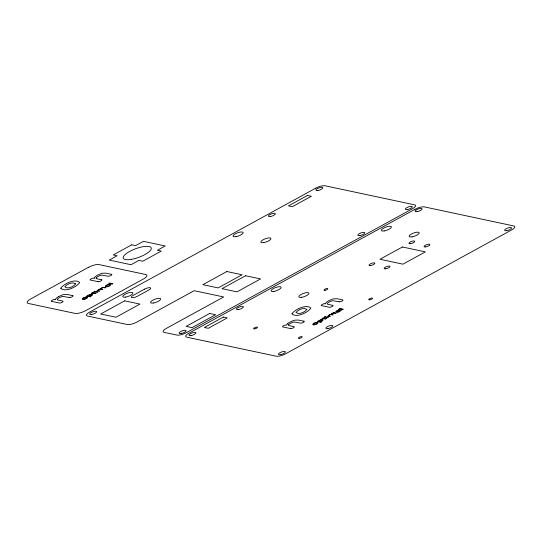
<?xml version="1.0" encoding="UTF-8"?>
<svg xmlns="http://www.w3.org/2000/svg" width="542" height="542" viewBox="0 0 542 542"><rect width="100%" height="100%" fill="white"/><g stroke="black" fill="none" stroke-linecap="round" stroke-linejoin="round"><path stroke-width="0.81" d="M93.99 291.528L94.83 291.217M96.313 292.971L95.128 293.534A1.572 0.481 -20.2 0 1 94.511 293.527L92.641 293.147L91.754 293.588M326.724 318.425L325.559 318.96M94.836 291.352L94.179 291.616M325.275 316.772L324.611 317.043M87.011 295.986L87.364 295.851M108.075 284.448L108.427 284.313M317.436 321.413L317.795 321.277M338.499 309.882L338.858 309.746M91.686 293.439L92.336 293.08L91.734 292.951M94.037 292.382L93.156 292.863L95.778 293.087M322.111 318.865L322.768 318.506L322.158 318.378M324.455 317.815L323.588 318.289L326.209 318.52M324.136 317.754L322.673 318.1M58.644 296.562L62.357 294.929A4.187 1.287 -20.2 0 1 63.821 294.57L67.018 294.448L72.709 295.607M322.185 319.014L323.073 318.574L324.915 318.967A1.572 0.481 -20.2 0 0 325.498 318.987M93.983 292.233L92.248 292.666M339.184 301.779L332.998 300.702A3.726 1.145 -20.2 0 0 332.246 300.803A2.405 0.738 -20.2 0 0 331.433 301.02L329.59 301.826A6.856 2.107 -20.2 0 0 328.987 302.158L328.052 302.782A3.841 1.179 -20.2 0 0 327.422 303.418A4.18 1.287 -20.2 0 0 327.761 304.292L332.666 305.349M325.098 303.737L325.41 303.805A8.835 2.717 -20.2 0 1 326.318 302.45A6.707 2.06 -20.2 0 1 328.581 300.837L332.293 299.204A4.187 1.287 -20.2 0 1 333.757 298.845L336.955 298.723L342.646 299.882A2.209 0.677 -20.2 0 1 342.056 301.074A2.209 0.677 -20.2 0 1 339.156 301.799M339.638 308.425L343.35 309.218M339.123 308.71L342.835 309.502M338.98 309.746L341.433 310.268M338.465 310.024C332.625 312.253 337.923 313.425 340.918 310.552M336.264 313.1L334.719 312.768A2.642 0.813 -20.2 0 0 333.574 312.781M334.224 313.059L335.749 313.384M331.718 314.428L333.242 314.753M331.182 314.712L332.727 315.038M328.757 316.04L330.302 316.372M327.341 316.135L329.787 316.65M325.261 316.65L324.543 317.036M325.932 316.853L328.445 317.388M325.417 317.131L327.93 317.666M111.469 274.293L105.778 273.141L102.58 273.256A4.187 1.287 -20.2 0 0 101.117 273.615L97.404 275.248A6.707 2.06 -20.2 0 0 95.121 276.86A8.835 2.717 -20.2 0 0 94.213 278.222M317.917 321.277L320.762 319.78L323.093 319.712L322.49 320.789L320.031 321.731L321.474 322.036M317.402 321.562L320.959 322.321M303.886 321.196L298.195 320.037L294.997 320.159A4.187 1.287 -20.2 0 0 293.534 320.518L289.821 322.151A6.707 2.06 -20.2 0 0 287.538 323.764M94.233 278.215L93.922 278.154A2.209 0.677 -20.2 0 0 91.049 278.859A2.209 0.677 -20.2 0 0 90.433 280.065L98.034 281.657M101.496 279.76L96.584 278.71A4.18 1.287 -20.2 0 1 96.232 277.836M109.206 282.999L112.919 283.791M108.691 283.283L112.404 284.069M108.549 284.313L111.008 284.841M108.034 284.597C102.079 286.881 107.587 287.944 110.493 285.119M105.839 287.673L104.294 287.341A2.642 0.813 -20.2 0 0 103.143 287.355A1.551 0.474 -20.2 0 0 102.072 287.741L101.876 287.829A2.724 0.84 -20.2 0 0 101.686 287.931A2.283 0.705 -20.2 0 0 100.656 288.954M103.793 287.626L105.324 287.951M290.451 328.56L282.877 326.948A2.209 0.677 -20.2 0 1 283.466 325.756A2.209 0.677 -20.2 0 1 286.366 325.037L286.65 325.119A8.835 2.717 -20.2 0 1 287.558 323.757M101.286 289.001L102.817 289.326M102.302 289.611L100.758 289.279A1.938 0.596 -20.2 0 0 99.931 289.286A1.565 0.481 -20.2 0 0 98.461 290.004A1.565 0.481 -20.2 0 0 98.414 290.566M98.326 290.614L99.87 290.939M96.91 290.702L99.355 291.223M95.507 291.42L98.014 291.955M94.992 291.704L97.499 292.24M87.486 295.851L90.331 294.347L92.668 294.286L92.059 295.363L89.606 296.305L91.049 296.61M86.971 296.135L90.534 296.887M69.247 297.504L63.062 296.427A3.726 1.145 -20.2 0 0 62.31 296.528A2.405 0.738 -20.2 0 0 61.497 296.745L59.654 297.551A6.856 2.107 -20.2 0 0 59.058 297.883L58.116 298.507A3.841 1.179 -20.2 0 0 57.486 299.143A4.18 1.287 -20.2 0 0 57.825 300.017L62.73 301.074A2.209 0.677 -20.2 0 1 62.147 302.267A2.209 0.677 -20.2 0 1 59.241 302.985L51.7 301.359M55.162 299.462L55.474 299.53A8.835 2.717 -20.2 0 1 56.382 298.175A6.707 2.06 -20.2 0 1 58.644 296.562M97.865 290.444A2.026 0.623 -20.2 0 1 98.752 289.536A2.026 0.623 -20.2 0 1 100.744 288.872M101.368 288.961A1.606 0.495 -20.2 0 1 101.422 288.378A1.606 0.495 -20.2 0 1 102.933 287.66M102.946 287.639A1.938 0.596 -20.2 0 1 103.779 287.639M51.673 301.372A2.209 0.677 -20.2 0 1 52.289 300.166A2.209 0.677 -20.2 0 1 55.189 299.448M72.736 295.593A2.209 0.677 -20.2 0 1 72.12 296.799A2.209 0.677 -20.2 0 1 69.22 297.517M101.523 279.747A2.209 0.677 -20.2 0 1 100.907 280.952A2.209 0.677 -20.2 0 1 98.007 281.677M96.246 277.829A3.841 1.179 -20.2 0 1 96.876 277.192L97.817 276.569A6.856 2.107 -20.2 0 1 98.414 276.237L100.256 275.431A2.405 0.738 -20.2 0 1 101.069 275.221A3.726 1.145 -20.2 0 1 101.821 275.112L108.007 276.19A2.209 0.677 -20.2 0 0 110.88 275.485A2.209 0.677 -20.2 0 0 111.496 274.279M331.087 314.38A2.283 0.705 -20.2 0 1 332.151 313.371A2.724 0.84 -20.2 0 1 332.307 313.256L332.497 313.168A1.551 0.474 -20.2 0 1 333.56 312.795M328.289 315.871A2.026 0.623 -20.2 0 1 329.177 314.963A2.026 0.623 -20.2 0 1 331.176 314.299M328.845 315.993A1.565 0.481 -20.2 0 1 328.886 315.43A1.565 0.481 -20.2 0 1 330.349 314.733A1.938 0.596 -20.2 0 1 331.169 314.719M331.799 314.387A1.606 0.495 -20.2 0 1 331.853 313.804A1.606 0.495 -20.2 0 1 333.364 313.086M333.377 313.066A1.938 0.596 -20.2 0 1 334.204 313.066M325.125 303.723A2.209 0.677 -20.2 0 0 322.226 304.441A2.209 0.677 -20.2 0 0 321.609 305.654L329.211 307.246A2.209 0.677 -20.2 0 0 332.083 306.542A2.209 0.677 -20.2 0 0 332.7 305.336M290.417 328.574A2.209 0.677 -20.2 0 0 293.324 327.856A2.209 0.677 -20.2 0 0 293.94 326.643L289.001 325.606A4.18 1.287 -20.2 0 1 288.649 324.733M288.662 324.733A3.841 1.179 -20.2 0 1 289.293 324.096L290.227 323.466A6.856 2.107 -20.2 0 1 290.83 323.134L292.673 322.334A2.405 0.738 -20.2 0 1 293.479 322.117A3.726 1.145 -20.2 0 1 294.231 322.016L300.424 323.093A2.209 0.677 -20.2 0 0 303.296 322.388A2.209 0.677 -20.2 0 0 303.913 321.182M105.758 286.23C111.144 287.633 109.89 282.26 105.758 286.203M336.189 311.657C341.521 313.073 340.383 307.693 336.196 311.609M75.636 283.784C73.82 286.765 67.418 289.428 64.844 286.826C67.018 284.015 72.621 281.583 75.636 283.784M306.813 309.374C304.97 312.355 298.73 314.956 296.007 312.477C298.093 309.59 303.798 307.178 306.813 309.374M60.799 288.256C64.986 292.578 76.7 287.104 79.674 282.551C75.507 278.236 63.739 283.676 60.799 288.256M291.975 313.838C296.162 318.161 307.876 312.693 310.851 308.141C306.684 303.825 294.916 309.265 291.975 313.838M88.434 267.321L30.698 298.96A8.225 2.527 -20.2 0 0 28.306 303.445L74.945 313.371A8.225 2.527 -20.2 0 0 85.67 310.668L143.406 279.022A8.225 2.527 -20.2 0 0 145.791 274.537L99.159 264.611A8.225 2.527 -20.2 0 0 88.434 267.321M131.733 244.821L113.251 254.95L117.119 255.77L109.254 260.085L131.015 264.72L138.881 260.404L142.756 261.23L161.231 251.102L157.363 250.275L165.235 245.966L143.474 241.332L135.602 245.641L131.733 244.821M315.79 188.135L89.525 312.145A7.141 2.195 -20.2 0 0 87.452 316.033L127.384 324.536A7.141 2.195 -20.2 0 0 136.679 322.185L194.131 290.695L223.69 296.962L166.204 328.466A7.141 2.195 -20.2 0 0 164.118 332.354L176.929 335.085A7.141 2.195 -20.2 0 0 186.238 332.734L412.509 208.724A7.141 2.195 -20.2 0 0 414.583 204.835L325.098 185.784A7.141 2.195 -20.2 0 0 315.79 188.135M307.47 195.459L288.459 205.879L292.328 206.705L311.338 196.285L307.47 195.459M124.687 300.844L100.697 313.994L115.954 317.246L139.944 304.096L124.687 300.844M226.861 271.528L202.864 284.679L218.121 287.924L242.118 274.774L226.861 271.528M245.58 275.743L222.003 288.662L236.996 291.853L260.573 278.934L245.58 275.743M209.686 313.472L186.109 326.392L192.031 327.653L215.608 314.733L209.686 313.472M415.064 209.266L188.792 333.276A7.141 2.195 -20.2 0 0 186.719 337.165L276.203 356.216A7.141 2.195 -20.2 0 0 285.512 353.865L511.777 229.855A7.141 2.195 -20.2 0 0 513.85 225.967L424.393 206.908A7.141 2.195 -20.2 0 0 415.064 209.266M223.399 317.077L204.388 327.497L208.257 328.323L227.267 317.903L223.399 317.077M402.401 246.983L379.969 259.279L402.936 264.171L425.368 251.874L402.401 246.983M144.551 289.137L133.271 295.315A4.173 1.28 -20.2 0 0 131.97 297.639A4.173 1.28 -20.2 0 0 137.499 296.217L148.786 290.038A4.173 1.28 -20.2 0 0 150.08 287.721A4.173 1.28 -20.2 0 0 144.551 289.137M83.908 299.36A2.825 0.867 -20.2 0 0 87.628 297.185A2.825 0.867 -20.2 0 0 83.393 297.944A2.825 0.867 -20.2 0 0 83.908 299.36M84.112 299.103A2.209 0.677 -20.2 0 0 87.052 297.416A2.209 0.677 -20.2 0 0 83.766 297.978A2.209 0.677 -20.2 0 0 84.112 299.103M89.396 296.196A2.141 0.657 -20.2 0 0 92.269 294.557A2.141 0.657 -20.2 0 0 89.098 295.092A2.141 0.657 -20.2 0 0 89.396 296.196M314.333 324.787A2.825 0.867 -20.2 0 0 318.059 322.619A2.825 0.867 -20.2 0 0 313.818 323.378A2.825 0.867 -20.2 0 0 314.333 324.787M314.536 324.529A2.209 0.677 -20.2 0 0 317.476 322.842A2.209 0.677 -20.2 0 0 314.197 323.405A2.209 0.677 -20.2 0 0 314.536 324.529M319.827 321.623A2.141 0.657 -20.2 0 0 322.7 319.983A2.141 0.657 -20.2 0 0 319.523 320.518A2.141 0.657 -20.2 0 0 319.827 321.623M131.32 259.374A14.912 4.58 -20.2 0 0 151.265 247.979A14.912 4.58 -20.2 0 0 129.145 251.718A14.912 4.58 -20.2 0 0 131.32 259.374M238.365 309.59A3.699 1.138 -20.2 0 0 243.392 306.779A3.699 1.138 -20.2 0 0 237.958 307.646A3.699 1.138 -20.2 0 0 238.365 309.59M301.765 297.294A5.366 1.646 -20.2 0 0 308.954 293.195A5.366 1.646 -20.2 0 0 300.986 294.536A5.366 1.646 -20.2 0 0 301.765 297.294M384.231 230.939A5.366 1.646 -20.2 0 0 391.412 226.841A5.366 1.646 -20.2 0 0 383.451 228.182A5.366 1.646 -20.2 0 0 384.231 230.939M412.035 236.861A5.366 1.646 -20.2 0 0 419.223 232.755A5.366 1.646 -20.2 0 0 411.256 234.103A5.366 1.646 -20.2 0 0 412.035 236.861M273.961 291.379A5.366 1.646 -20.2 0 0 281.142 287.274A5.366 1.646 -20.2 0 0 273.182 288.622A5.366 1.646 -20.2 0 0 273.961 291.379M325.085 290.282A2.026 0.623 -20.2 0 0 327.795 288.73A2.026 0.623 -20.2 0 0 324.787 289.238A2.026 0.623 -20.2 0 0 325.085 290.282M369.813 299.807A2.026 0.623 -20.2 0 0 372.53 298.256A2.026 0.623 -20.2 0 0 369.515 298.764A2.026 0.623 -20.2 0 0 369.813 299.807M299.469 338.357A2.026 0.623 -20.2 0 0 302.185 336.806A2.026 0.623 -20.2 0 0 299.17 337.314A2.026 0.623 -20.2 0 0 299.469 338.357M254.74 328.838A2.026 0.623 -20.2 0 0 257.45 327.287A2.026 0.623 -20.2 0 0 254.442 327.795A2.026 0.623 -20.2 0 0 254.74 328.838M190.933 335.613A3.699 1.138 -20.2 0 0 195.96 332.802A3.699 1.138 -20.2 0 0 190.533 333.669A3.699 1.138 -20.2 0 0 190.933 335.613M280.431 354.637A3.699 1.138 -20.2 0 0 285.383 351.812A3.699 1.138 -20.2 0 0 279.896 352.74A3.699 1.138 -20.2 0 0 280.431 354.637M385.768 268.778A3.103 0.955 -20.2 0 0 389.983 266.42A3.103 0.955 -20.2 0 0 385.43 267.145A3.103 0.955 -20.2 0 0 385.768 268.778M425.694 246.895A3.103 0.955 -20.2 0 0 429.908 244.537A3.103 0.955 -20.2 0 0 425.355 245.262A3.103 0.955 -20.2 0 0 425.694 246.895M410.572 243.676A3.103 0.955 -20.2 0 0 414.786 241.319A3.103 0.955 -20.2 0 0 410.233 242.044A3.103 0.955 -20.2 0 0 410.572 243.676M370.647 265.56A3.103 0.955 -20.2 0 0 374.861 263.195A3.103 0.955 -20.2 0 0 370.308 263.927A3.103 0.955 -20.2 0 0 370.647 265.56M417.076 211.644A3.699 1.138 -20.2 0 0 422.103 208.833A3.699 1.138 -20.2 0 0 416.676 209.7A3.699 1.138 -20.2 0 0 417.076 211.644M327.829 328.635A3.699 1.138 -20.2 0 0 332.849 325.823A3.699 1.138 -20.2 0 0 327.422 326.69A3.699 1.138 -20.2 0 0 327.829 328.635M506.54 230.689A3.699 1.138 -20.2 0 0 511.567 227.877A3.699 1.138 -20.2 0 0 506.133 228.744A3.699 1.138 -20.2 0 0 506.54 230.689M270.343 216.522A3.699 1.138 -20.2 0 0 275.37 213.711A3.699 1.138 -20.2 0 0 269.936 214.578A3.699 1.138 -20.2 0 0 270.343 216.522M263.785 242.572A5.366 1.646 -20.2 0 0 270.966 238.473A5.366 1.646 -20.2 0 0 262.999 239.821A5.366 1.646 -20.2 0 0 263.785 242.572M125.703 297.091A5.366 1.646 -20.2 0 0 132.892 292.985A5.366 1.646 -20.2 0 0 124.924 294.333A5.366 1.646 -20.2 0 0 125.703 297.091M153.515 303.012A5.366 1.646 -20.2 0 0 160.696 298.906A5.366 1.646 -20.2 0 0 152.729 300.254A5.366 1.646 -20.2 0 0 153.515 303.012M235.973 236.658A5.366 1.646 -20.2 0 0 243.162 232.552A5.366 1.646 -20.2 0 0 235.194 233.9A5.366 1.646 -20.2 0 0 235.973 236.658M317.842 190.52A3.699 1.138 -20.2 0 0 322.869 187.708A3.699 1.138 -20.2 0 0 317.436 188.575A3.699 1.138 -20.2 0 0 317.842 190.52M407.34 209.544A3.699 1.138 -20.2 0 0 412.286 206.719A3.699 1.138 -20.2 0 0 406.805 207.647A3.699 1.138 -20.2 0 0 407.34 209.544M181.089 333.52A3.699 1.138 -20.2 0 0 186.116 330.701A3.699 1.138 -20.2 0 0 180.689 331.568A3.699 1.138 -20.2 0 0 181.089 333.52M359.807 235.574A3.699 1.138 -20.2 0 0 364.827 232.755A3.699 1.138 -20.2 0 0 359.4 233.622A3.699 1.138 -20.2 0 0 359.807 235.574M91.625 314.475A3.699 1.138 -20.2 0 0 96.652 311.657A3.699 1.138 -20.2 0 0 91.225 312.524A3.699 1.138 -20.2 0 0 91.625 314.475"/></g></svg>
